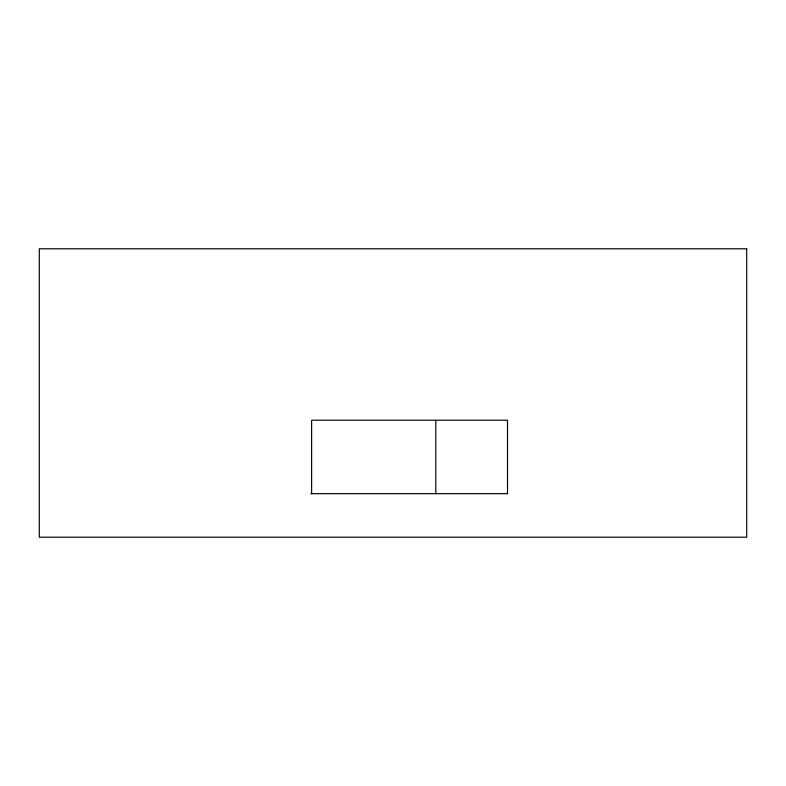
<?xml version="1.0" encoding="UTF-8"?>
<svg xmlns="http://www.w3.org/2000/svg" width="786" height="786" viewBox="0 0 786 786"><rect width="100%" height="100%" fill="white"/><g stroke="black" fill="none" stroke-linecap="round" stroke-linejoin="round"><path stroke-width="1.18" d="M310.824 493.667L507.628 493.667M507.51 493.667L507.51 420.205L311.62 420.205L311.62 493.667M435.788 420.569L435.788 493.667M746.7 248.798L39.3 248.798L39.3 537.202L746.7 537.202L746.7 248.798"/></g></svg>
